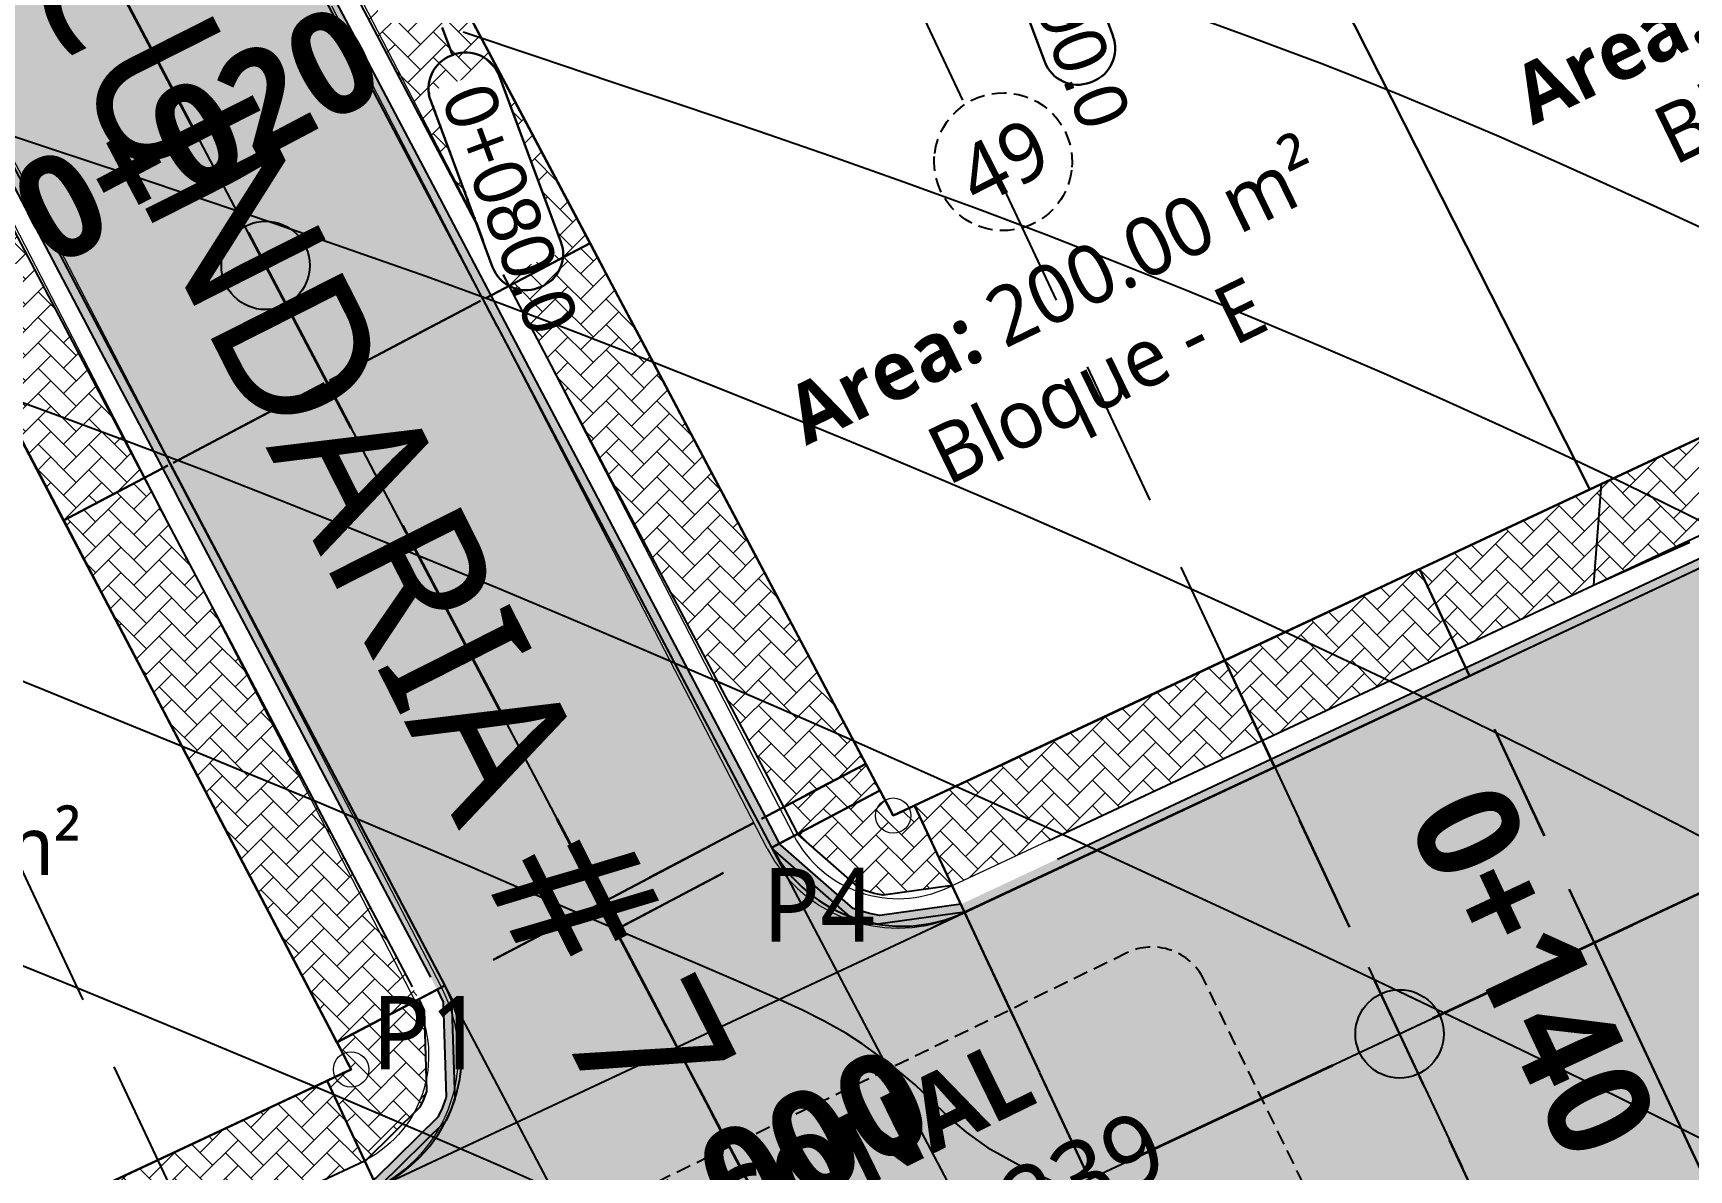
# Model space of a CAD drawing. Header units: millimetres. Extents: x 86 to 591881, y 99 to 1307229.
# Drawn here: x 590690.59 to 590718.69, y 1307111.27 to 1307130.57 of the extents above; entities that cross this region are included whole.
import ezdxf
from ezdxf.enums import TextEntityAlignment as Align

# ---------------------------------------------------------------- set-up
doc = ezdxf.new("R2010")
doc.units = ezdxf.units.MM
for name, pattern in [('CENTER2', [1.125, 0.75, -0.125, 0.125, -0.125]), ('DASHED', [0.75, 0.5, -0.25]), ('DASHED2', [0.375, 0.25, -0.125]), ('HIDDEN', [0.375, 0.25, -0.125])]:
    doc.linetypes.add(name, pattern=pattern)
for name, color, linetype, lineweight in [('_BLOQUES', 9, 'Continuous', 20), ('_BORDILLOS Y CUNETAS', 252, 'Continuous', 20), ('_TEXTO', 3, 'Continuous', 25), ('COTAS', 40, 'Continuous', 5), ('CUADROS', 9, 'Continuous', 20)]:
    doc.layers.add(name, color=color, linetype=linetype, lineweight=lineweight)
for name, color, linetype in [('_BREAKLINES CORRIDOR', 7, 'Continuous'), ('C-PROP-LINE', 230, 'Continuous'), ('C-PROP-TEXT', 92, 'Continuous'), ('C-ROAD', 7, 'Continuous'), ('C-ROAD-CORR-BNDY', 1, 'CENTER2'), ('C-ROAD-CORR-PATT', 150, 'Continuous'), ('C-ROAD-SAMP', 150, 'HIDDEN'), ('C-ROAD-SAMP-TEXT', 11, 'Continuous'), ('C-ROAD-STAN-MAJR', 11, 'Continuous'), ('C-TINN-BNDY', 110, 'Continuous'), ('C-TOPO-FEAT', 94, 'Continuous'), ('C-TOPO-MAJR', 9, 'Continuous'), ('C-TOPO-MINR', 8, 'Continuous'), ('C-TOPO-MINR-N', 11, 'Continuous')]:
    doc.layers.add(name, color=color, linetype=linetype)
doc.styles.add('ST - ETIQUETAS', font='', dxfattribs={"height": 2.5})
doc.styles.get("Standard").update_dxf_attribs({"font": 'simplex.shx'})
doc.styles.get('ST - ETIQUETAS').set_extended_font_data('Roboto Thin')

# ---------------------------------------------------------------- blocks, each defined once
blk = doc.blocks.new('MARCA ESTACION')
h = blk.add_hatch(color=7)
h.dxf.hatch_style = 1
h.paths.add_polyline_path([(-3, 0), (0, 0), (0, 3, 0.414214)])
h.paths.add_polyline_path([(3, 0), (0, 0), (0, -3, 0.414214)])
at = {"true_color": 0xffffff}
h = blk.add_hatch(color=7, dxfattribs=at)
h.dxf.hatch_style = 1
h.paths.add_polyline_path([(0, 3), (0, 0), (3, 0, 0.414214)])
h.paths.add_polyline_path([(0, 0), (-3, 0, 0.414214), (0, -3)])
at = {"color": 7, "lineweight": 20}
for points in [[(0, 4), (0, -4)], [(-4, 0), (4, 0)]]:
    blk.add_lwpolyline(points, dxfattribs=at)
at = {"color": 7}
blk.add_circle((0, 0), 3, dxfattribs=at)

msp = doc.modelspace()

# ---------------------------------------------------------------- hatches: boundary and pattern name
at = {"layer": 'C-ROAD-CORR-PATT', "linetype": 'Continuous', "lineweight": 5}
h = msp.add_hatch(dxfattribs=at)
h.set_pattern_fill('AR-HBONE', color=30, scale=0.003, style=0)
h.set_pattern_definition([(45, (590698.67057, 1307126.28104), (0, 0.431052), [0.9144, -0.3048]), (135, (590698.8861, 1307126.49657), (4e-17, 0.431052), [0.9144, -0.3048])])
h.paths.add_polyline_path([(590698.671, 1307126.281), (590697.629, 1307128.258), (590696.048, 1307131.261), (590694.638, 1307133.939), (590694.636, 1307133.942), (590694.156, 1307134.855), (590695.506, 1307135.566), (590695.989, 1307134.654), (590695.99, 1307134.651), (590697.407, 1307131.977), (590698.996, 1307128.978), (590700.041, 1307127.003), (590698.671, 1307126.281)], flags=0)
for color, points in [(3, [(590698.228, 1307126.048), (590697.187, 1307128.025), (590695.606, 1307131.028), (590694.195, 1307133.706), (590694.194, 1307133.709), (590693.713, 1307134.622), (590693.846, 1307134.692), (590694.327, 1307133.779), (590694.328, 1307133.776), (590695.738, 1307131.098), (590697.32, 1307128.095), (590698.361, 1307126.118), (590698.228, 1307126.048)]), (251, [(590695.574, 1307124.65), (590694.533, 1307126.627), (590692.951, 1307129.63), (590691.541, 1307132.308), (590691.54, 1307132.311), (590691.059, 1307133.224), (590693.713, 1307134.622), (590694.194, 1307133.709), (590694.195, 1307133.706), (590695.606, 1307131.028), (590697.187, 1307128.025), (590698.228, 1307126.048), (590695.574, 1307124.65)]), (3, [(590692.787, 1307123.182), (590691.745, 1307125.16), (590690.164, 1307128.162), (590688.754, 1307130.84), (590688.752, 1307130.843), (590688.272, 1307131.756), (590688.404, 1307131.826), (590688.885, 1307130.913), (590688.887, 1307130.91), (590690.297, 1307128.232), (590691.878, 1307125.229), (590692.919, 1307123.252), (590692.787, 1307123.182)]), (251, [(590700.233, 1307115.802), (590700.124, 1307116.01), (590699.192, 1307117.779), (590698.26, 1307119.549), (590697.328, 1307121.318), (590696.396, 1307123.088), (590695.814, 1307124.195), (590695.812, 1307124.198), (590695.574, 1307124.65), (590698.228, 1307126.048), (590698.467, 1307125.595), (590698.468, 1307125.593), (590699.051, 1307124.486), (590699.983, 1307122.716), (590700.915, 1307120.947), (590701.847, 1307119.177), (590702.778, 1307117.407), (590702.888, 1307117.2), (590700.233, 1307115.802)]), (3, [(590702.888, 1307117.2), (590702.778, 1307117.407), (590701.847, 1307119.177), (590700.915, 1307120.947), (590699.983, 1307122.716), (590699.051, 1307124.486), (590698.468, 1307125.593), (590698.467, 1307125.595), (590698.228, 1307126.048), (590698.361, 1307126.118), (590698.599, 1307125.665), (590698.601, 1307125.663), (590699.184, 1307124.556), (590700.115, 1307122.786), (590701.047, 1307121.017), (590701.979, 1307119.247), (590702.911, 1307117.477), (590703.02, 1307117.27), (590702.888, 1307117.2)]), (3, [(590714.905, 1307119.794), (590715.222, 1307119.943), (590717.033, 1307120.791), (590718.844, 1307121.639), (590720.656, 1307122.487), (590722.467, 1307123.335), (590724.278, 1307124.184), (590724.874, 1307124.463), (590724.938, 1307124.327), (590724.342, 1307124.048), (590722.531, 1307123.2), (590720.719, 1307122.351), (590718.908, 1307121.503), (590717.097, 1307120.655), (590715.286, 1307119.807), (590714.969, 1307119.658), (590714.905, 1307119.794)]), (3, [(590711.6, 1307118.246), (590713.411, 1307119.094), (590714.905, 1307119.794), (590714.969, 1307119.658), (590713.474, 1307118.959), (590711.663, 1307118.11), (590711.6, 1307118.246)]), (3, [(590706.336, 1307115.781), (590707.977, 1307116.55), (590709.788, 1307117.398), (590711.6, 1307118.246), (590711.663, 1307118.11), (590709.852, 1307117.262), (590708.041, 1307116.414), (590706.4, 1307115.646), (590706.336, 1307115.781)]), (3, [(590703.127, 1307116.745), (590702.888, 1307117.2), (590703.02, 1307117.27), (590703.26, 1307116.815), (590703.127, 1307116.745)]), (251, [(590700.473, 1307115.347), (590700.233, 1307115.802), (590702.888, 1307117.2), (590703.127, 1307116.745), (590700.473, 1307115.347)]), (3, [(590706.4, 1307115.646), (590704.934, 1307115.443), (590704.931, 1307115.443), (590704.928, 1307115.444), (590704.748, 1307115.48), (590704.543, 1307115.54), (590704.454, 1307115.572), (590703.14, 1307116.722), (590703.138, 1307116.725), (590703.137, 1307116.727), (590703.127, 1307116.745), (590703.26, 1307116.815), (590703.269, 1307116.798), (590703.27, 1307116.796), (590703.272, 1307116.793), (590704.507, 1307115.712), (590704.591, 1307115.682), (590704.784, 1307115.626), (590704.953, 1307115.592), (590704.955, 1307115.591), (590704.958, 1307115.591), (590706.336, 1307115.781), (590706.4, 1307115.646)]), (251, [(590713.784, 1307113.582), (590715.595, 1307114.431), (590717.089, 1307115.13), (590719.21, 1307110.602), (590717.715, 1307109.902), (590715.904, 1307109.054), (590713.784, 1307113.582)])]:
    msp.add_hatch(color=color, dxfattribs=at).paths.add_polyline_path(points, flags=0)
at = {"layer": 'C-ROAD-CORR-PATT', "linetype": 'Continuous', "lineweight": 5, "true_color": 0x898989}
for points in [[(590692.919, 1307123.252), (590691.878, 1307125.229), (590690.297, 1307128.232), (590688.887, 1307130.91), (590688.885, 1307130.913), (590688.404, 1307131.826), (590691.059, 1307133.224), (590691.54, 1307132.311), (590691.541, 1307132.308), (590692.951, 1307129.63), (590694.533, 1307126.627), (590695.574, 1307124.65), (590692.919, 1307123.252)], [(590714.969, 1307119.658), (590715.286, 1307119.807), (590717.097, 1307120.655), (590718.908, 1307121.503), (590720.719, 1307122.351), (590722.531, 1307123.2), (590724.342, 1307124.048), (590724.938, 1307124.327), (590727.058, 1307119.799), (590726.462, 1307119.52), (590724.651, 1307118.672), (590722.84, 1307117.823), (590721.029, 1307116.975), (590719.217, 1307116.127), (590717.406, 1307115.279), (590717.089, 1307115.13), (590714.969, 1307119.658)], [(590717.089, 1307115.13), (590717.097, 1307115.134), (590721.799, 1307117.336), (590721.811, 1307117.342), (590721.819, 1307117.325), (590722.729, 1307115.563), (590722.889, 1307115.254), (590725.088, 1307110.995), (590725.091, 1307110.989), (590725.094, 1307110.983), (590725.157, 1307110.862), (590725.235, 1307110.711), (590725.352, 1307110.483), (590722.686, 1307109.107), (590722.569, 1307109.334), (590722.491, 1307109.485), (590722.462, 1307109.54), (590722.461, 1307109.543), (590722.459, 1307109.545), (590721.155, 1307110.676), (590721.076, 1307110.705), (590720.695, 1307110.802), (590720.692, 1307110.802), (590720.689, 1307110.803), (590719.212, 1307110.604), (590719.21, 1307110.602), (590717.089, 1307115.13)]]:
    msp.add_hatch(color=252, dxfattribs=at).paths.add_polyline_path(points, flags=0)
at = {"layer": 'C-ROAD-CORR-PATT', "linetype": 'Continuous', "lineweight": 5}
h = msp.add_hatch(dxfattribs=at)
h.set_pattern_fill('AR-HBONE', color=30, scale=0.003, style=0)
h.set_pattern_definition([(45, (590691.10443, 1307122.2966), (0, 0.431052), [0.9144, -0.3048]), (135, (590691.31996, 1307122.5121), (4e-17, 0.431052), [0.9144, -0.3048])])
h.paths.add_polyline_path([(590691.104, 1307122.297), (590690.068, 1307124.276), (590688.493, 1307127.283), (590687.089, 1307129.964), (590687.088, 1307129.967), (590686.609, 1307130.881), (590687.962, 1307131.593), (590688.443, 1307130.68), (590688.444, 1307130.677), (590689.854, 1307127.999), (590691.436, 1307124.996), (590692.477, 1307123.019), (590691.104, 1307122.297)], flags=0)
h = msp.add_hatch(dxfattribs=at)
h.set_pattern_fill('AR-HBONE', color=30, scale=0.003, style=0)
h.set_pattern_definition([(45, (590703.33012, 1307117.43296), (0, 0.431052), [0.9144, -0.3048]), (135, (590703.54565, 1307117.64848), (4e-17, 0.431052), [0.9144, -0.3048])])
h.paths.add_polyline_path([(590703.33, 1307117.433), (590703.221, 1307117.64), (590702.289, 1307119.41), (590701.357, 1307121.18), (590700.425, 1307122.949), (590699.493, 1307124.719), (590698.91, 1307125.826), (590698.909, 1307125.828), (590698.671, 1307126.281), (590700.041, 1307127.003), (590700.281, 1307126.551), (590700.282, 1307126.548), (590700.868, 1307125.443), (590701.804, 1307123.675), (590702.74, 1307121.908), (590703.676, 1307120.141), (590704.612, 1307118.373), (590704.722, 1307118.166), (590703.33, 1307117.433)], flags=0)
h = msp.add_hatch(dxfattribs=at)
h.set_pattern_fill('AR-HBONE', color=30, scale=0.003, style=0)
h.set_pattern_definition([(45, (590714.12044, 1307121.4696), (0, 0.431052), [0.9144, -0.3048]), (135, (590714.33597, 1307121.68513), (4e-17, 0.431052), [0.9144, -0.3048])])
h.paths.add_polyline_path([(590714.12, 1307121.47), (590714.437, 1307121.618), (590716.249, 1307122.466), (590718.06, 1307123.314), (590719.871, 1307124.163), (590721.682, 1307125.011), (590723.494, 1307125.859), (590724.09, 1307126.138), (590724.726, 1307124.78), (590724.13, 1307124.501), (590722.318, 1307123.652), (590720.507, 1307122.804), (590718.696, 1307121.956), (590716.885, 1307121.108), (590715.074, 1307120.26), (590714.757, 1307120.111), (590714.12, 1307121.47)], flags=0)
h = msp.add_hatch(dxfattribs=at)
h.set_pattern_fill('AR-HBONE', color=30, scale=0.003, style=0)
h.set_pattern_definition([(45, (590710.81495, 1307119.92164), (0, 0.431052), [0.9144, -0.3048]), (135, (590711.03048, 1307120.13716), (4e-17, 0.431052), [0.9144, -0.3048])])
h.paths.add_polyline_path([(590710.815, 1307119.922), (590712.626, 1307120.77), (590714.12, 1307121.47), (590714.757, 1307120.111), (590713.262, 1307119.411), (590711.451, 1307118.563), (590710.815, 1307119.922)], flags=0)
h = msp.add_hatch(dxfattribs=at)
h.set_pattern_fill('AR-HBONE', color=30, scale=0.003, style=0)
h.set_pattern_definition([(45, (590705.55155, 1307117.45677), (0, 0.431052), [0.9144, -0.3048]), (135, (590705.76708, 1307117.6723), (4e-17, 0.431052), [0.9144, -0.3048])])
h.paths.add_polyline_path([(590705.552, 1307117.457), (590707.192, 1307118.225), (590709.004, 1307119.073), (590710.815, 1307119.922), (590711.451, 1307118.563), (590709.64, 1307117.715), (590707.829, 1307116.867), (590706.188, 1307116.098), (590705.552, 1307117.457)], flags=0)
h = msp.add_hatch(dxfattribs=at)
h.set_pattern_fill('AR-HBONE', color=30, scale=0.003, style=0)
h.set_pattern_definition([(45, (590703.56988, 1307116.97767), (0, 0.43105), [0.9144, -0.3048]), (135, (590703.7854, 1307117.1932), (4e-17, 0.43105), [0.9144, -0.3048])])
h.paths.add_polyline_path([(590703.57, 1307116.978), (590703.33, 1307117.433), (590704.722, 1307118.166), (590704.963, 1307117.711), (590703.57, 1307116.978)], flags=0)
h = msp.add_hatch(dxfattribs=at)
h.set_pattern_fill('AR-HBONE', color=30, scale=0.003, style=0)
h.set_pattern_definition([(45, (590706.1877, 1307116.09835), (0, 0.431052), [0.9144, -0.3048]), (135, (590706.40323, 1307116.31388), (4e-17, 0.431052), [0.9144, -0.3048])])
h.paths.add_polyline_path([(590706.188, 1307116.098), (590705.015, 1307115.936), (590705.013, 1307115.936), (590705.01, 1307115.937), (590704.867, 1307115.966), (590704.703, 1307116.014), (590704.631, 1307116.039), (590703.58, 1307116.96), (590703.578, 1307116.962), (590703.577, 1307116.964), (590703.57, 1307116.978), (590704.963, 1307117.711), (590704.964, 1307117.708), (590704.965, 1307117.708), (590704.965, 1307117.707), (590705.139, 1307117.379), (590705.153, 1307117.353), (590705.188, 1307117.286), (590705.24, 1307117.311), (590705.24, 1307117.311), (590705.241, 1307117.311), (590705.552, 1307117.457), (590706.188, 1307116.098)], flags=0)

# ---------------------------------------------------------------- linework, layer by layer
at = {"layer": '_BLOQUES', "flags": 128}
msp.add_lwpolyline([(590772.39, 1307174.888), (590787.624, 1307155.892), (590705.188, 1307117.286), (590690.726, 1307144.59)], dxfattribs=at)
at = {"layer": '_BORDILLOS Y CUNETAS'}
for p, q in [((590787.897, 1307153.811), (590706.332, 1307115.614)), ((590703.051, 1307116.73), (590695.659, 1307131.028))]:
    msp.add_line(p, q, dxfattribs=at)
for points in [[(590815.993, 1307167.507), (590797.77, 1307159.234, -0.342812), (590795.383, 1307159.804), (590776.087, 1307183.865, 0.323125), (590773.831, 1307184.489), (590631.717, 1307131.763, -0.12069), (590622.263, 1307130.671, 1.648828), (590626.273, 1307119.862, -0.12069), (590634.152, 1307125.2), (590680.336, 1307142.335, -0.375886), (590682.798, 1307141.397), (590689.901, 1307128.012), (590697.079, 1307114.127, -0.425725), (590696.15, 1307111.398), (590613.972, 1307072.914, -0.407745), (590611.332, 1307073.837), (590595.318, 1307106.151, -0.134862), (590593.296, 1307116.552, 1.75756), (590580.202, 1307110.063, -0.134862), (590587.254, 1307102.154), (590603.14, 1307070.098, -0.420712), (590602.197, 1307067.399), (590584.453, 1307059.09)], [(590680.162, 1307142.804), (590680.162, 1307142.804, -0.375886), (590683.24, 1307141.632), (590690.344, 1307128.244), (590697.523, 1307114.357, -0.425725), (590696.362, 1307110.945), (590614.185, 1307072.461, -0.407745), (590610.884, 1307073.615), (590606.307, 1307082.852)]]:
    msp.add_lwpolyline(points, format="xyb", dxfattribs=at)
msp.add_lwpolyline([(590788.397, 1307157.326), (590773.786, 1307175.545, 0.323125), (590771.53, 1307176.169), (590690.74, 1307146.195, 0.453609), (590689.669, 1307143.382), (590696.102, 1307131.26), (590703.495, 1307116.959, 0.402795), (590706.12, 1307116.066), (590787.685, 1307154.264, 0.485756)], format="xyb", close=True, dxfattribs=at)
msp.add_arc((590705.271, 1307117.878), 2.5, 207.3365, 295.0938, dxfattribs=at)
at = {"layer": '_BREAKLINES CORRIDOR', "flags": 128}
msp.add_lwpolyline([(590613.945, 1307121.437), (590615.65, 1307118.713), (590617.435, 1307117.34), (590619.461, 1307116.473), (590621.43, 1307116.222), (590623.4, 1307116.463), (590625.251, 1307117.181), (590626.682, 1307118.168), (590628.133, 1307119.61), (590629.298, 1307120.642), (590630.862, 1307121.8), (590632.53, 1307122.801), (590634.288, 1307123.635), (590636.407, 1307124.437), (590681.268, 1307141.081), (590688.493, 1307127.283), (590695.985, 1307112.977), (590695.579, 1307112.787)], dxfattribs=at)
at = {"layer": 'C-PROP-LINE', "color": 4, "linetype": 'Continuous', "lineweight": 25}
for points in [[(590690.726, 1307144.59, 0), (590772.39, 1307174.888, 0), (590787.624, 1307155.892, 0), (590705.188, 1307117.286, 0), (590690.726, 1307144.59, 0)], [(590723.1, 1307141.415, 0), (590710.291, 1307136.09, 0), (590717.013, 1307122.824, 0), (590729.356, 1307128.604, 0), (590723.1, 1307141.415, 0)], [(590710.291, 1307136.09, 0), (590697.947, 1307130.957, 0), (590705.188, 1307117.286, 0), (590717.013, 1307122.824, 0), (590710.291, 1307136.09, 0)], [(590688.493, 1307127.283, 0), (590676.909, 1307122.296, 0), (590684.512, 1307107.604, 0), (590695.985, 1307112.977, 0), (590688.493, 1307127.283, 0)]]:
    msp.add_polyline3d(points, dxfattribs=at)
at = {"layer": 'C-PROP-TEXT', "color": 12, "linetype": 'DASHED2', "lineweight": 25, "extrusion": (0, 0, -1)}
for start, end in [(6.9688, 186.9688), (186.9688, 6.9688)]:
    msp.add_arc((-590707.054, 1307128.387), 1.17, start, end, dxfattribs=at)
at = {"layer": 'C-ROAD', "color": 7, "linetype": 'Continuous', "lineweight": -3, "flags": 128}
for points in [[(590705.884, 1307115.404), (590734.022, 1307128.581)], [(590703.127, 1307116.745), (590698.468, 1307125.593)], [(590715.456, 1307119.887), (590706.4, 1307115.646)]]:
    msp.add_lwpolyline(points, dxfattribs=at)
msp.add_lwpolyline([(590703.127, 1307116.745, 0.400588), (590706.4, 1307115.646)], format="xyb", dxfattribs=at)
at = {"layer": 'C-ROAD-CORR-BNDY', "color": 166, "linetype": 'DASHED', "lineweight": 30, "ltscale": 4}
for points in [[(590700.041, 1307127.003), (590698.996, 1307128.978), (590697.407, 1307131.977), (590695.99, 1307134.651), (590695.989, 1307134.654), (590695.506, 1307135.566), (590686.609, 1307130.881), (590687.088, 1307129.967), (590687.089, 1307129.964), (590688.493, 1307127.283), (590690.068, 1307124.276), (590691.104, 1307122.297)], [(590717.089, 1307115.13), (590717.406, 1307115.279), (590719.217, 1307116.127), (590721.029, 1307116.975), (590722.84, 1307117.823), (590724.651, 1307118.672), (590726.462, 1307119.52), (590727.058, 1307119.799), (590724.09, 1307126.138), (590723.494, 1307125.859), (590721.682, 1307125.011), (590719.871, 1307124.163), (590718.06, 1307123.314), (590716.249, 1307122.466), (590714.437, 1307121.618), (590714.12, 1307121.47)], [(590704.963, 1307117.711), (590704.722, 1307118.166), (590700.233, 1307115.802), (590700.473, 1307115.347)]]:
    msp.add_lwpolyline(points, close=True, dxfattribs=at)
msp.add_lwpolyline([(590721.799, 1307117.336), (590717.097, 1307115.134), (590717.089, 1307115.13), (590720.058, 1307108.791)], dxfattribs=at)
at = {"layer": 'C-ROAD-SAMP-TEXT', "color": 194, "linetype": 'Continuous', "lineweight": 30}
for p, q in [((590697.533, 1307130.667), (590697.707, 1307130.198)), ((590697.724, 1307130.204), (590697.69, 1307130.192))]:
    msp.add_line(p, q, dxfattribs=at)
at = {"layer": 'C-TINN-BNDY', "color": 110, "linetype": 'Continuous', "lineweight": -3}
msp.add_polyline3d([(590697.407, 1307131.977, 459.123), (590698.996, 1307128.978, 459.211), (590700.042, 1307127.003, 458.416), (590700.281, 1307126.551, 458.43), (590700.283, 1307126.548, 458.43), (590700.868, 1307125.443, 458.462), (590701.804, 1307123.676, 458.515), (590702.74, 1307121.908, 458.567), (590703.676, 1307120.141, 458.619), (590704.612, 1307118.373, 458.672), (590704.722, 1307118.166, 458.678), (590704.963, 1307117.711, 458.751), (590704.965, 1307117.708, 458.752), (590704.965, 1307117.708, 458.752), (590704.965, 1307117.707, 458.753), (590705.139, 1307117.38, 458.875), (590705.153, 1307117.353, 458.885), (590705.153, 1307117.353, 458.685), (590705.188, 1307117.287, 458.909), (590705.24, 1307117.311, 458.936), (590705.24, 1307117.311, 458.937), (590705.241, 1307117.312, 458.936), (590705.551, 1307117.457, 458.756), (590707.192, 1307118.225, 458.592), (590709.004, 1307119.073, 458.521), (590710.815, 1307119.922, 458.45), (590712.626, 1307120.77, 458.379), (590714.12, 1307121.47, 458.321), (590714.437, 1307121.618, 458.308), (590716.249, 1307122.466, 458.237), (590718.06, 1307123.314, 458.167), (590719.871, 1307124.163, 458.096)], dxfattribs=at)
at = {"layer": 'C-TOPO-FEAT', "color": 94, "linetype": 'Continuous', "lineweight": -3, "flags": 128}
for points in [[(590700.041, 1307127.003), (590698.996, 1307128.978), (590697.407, 1307131.977), (590695.99, 1307134.651), (590695.989, 1307134.654), (590695.506, 1307135.566)], [(590698.361, 1307126.118), (590697.32, 1307128.095), (590695.738, 1307131.098), (590694.328, 1307133.776), (590694.327, 1307133.779), (590693.846, 1307134.692)], [(590698.671, 1307126.281), (590697.629, 1307128.258), (590696.048, 1307131.261), (590694.638, 1307133.939), (590694.636, 1307133.942), (590694.156, 1307134.855)], [(590698.228, 1307126.048), (590697.187, 1307128.025), (590695.606, 1307131.028), (590694.195, 1307133.706), (590694.194, 1307133.709), (590693.713, 1307134.622)], [(590695.574, 1307124.65), (590694.533, 1307126.627), (590692.951, 1307129.63), (590691.541, 1307132.308), (590691.54, 1307132.311), (590691.059, 1307133.224)], [(590692.477, 1307123.019), (590691.436, 1307124.996), (590689.854, 1307127.999), (590688.444, 1307130.677), (590688.443, 1307130.68), (590687.962, 1307131.593)], [(590692.787, 1307123.182), (590691.745, 1307125.16), (590690.164, 1307128.162), (590688.754, 1307130.84), (590688.752, 1307130.843), (590688.272, 1307131.756)], [(590692.919, 1307123.252), (590691.878, 1307125.229), (590690.297, 1307128.232), (590688.887, 1307130.91), (590688.885, 1307130.913), (590688.404, 1307131.826)], [(590691.104, 1307122.297), (590690.068, 1307124.276), (590688.493, 1307127.283), (590687.089, 1307129.964), (590687.088, 1307129.967), (590686.609, 1307130.881)], [(590704.722, 1307118.166), (590704.612, 1307118.373), (590703.676, 1307120.141), (590702.74, 1307121.908), (590701.804, 1307123.675), (590700.868, 1307125.443), (590700.282, 1307126.548), (590700.281, 1307126.551), (590700.041, 1307127.003)], [(590703.33, 1307117.433), (590703.221, 1307117.64), (590702.289, 1307119.41), (590701.357, 1307121.18), (590700.425, 1307122.949), (590699.493, 1307124.719), (590698.91, 1307125.826), (590698.909, 1307125.828), (590698.671, 1307126.281)], [(590702.888, 1307117.2), (590702.778, 1307117.407), (590701.847, 1307119.177), (590700.915, 1307120.947), (590699.983, 1307122.716), (590699.051, 1307124.486), (590698.468, 1307125.593), (590698.467, 1307125.595), (590698.228, 1307126.048)], [(590703.02, 1307117.27), (590702.911, 1307117.477), (590701.979, 1307119.247), (590701.047, 1307121.017), (590700.115, 1307122.786), (590699.184, 1307124.556), (590698.601, 1307125.663), (590698.599, 1307125.665), (590698.361, 1307126.118)], [(590714.12, 1307121.47), (590714.437, 1307121.618), (590716.249, 1307122.466), (590718.06, 1307123.314), (590719.871, 1307124.163), (590721.682, 1307125.011), (590723.494, 1307125.859), (590724.09, 1307126.138)], [(590700.233, 1307115.802), (590700.124, 1307116.01), (590699.192, 1307117.779), (590698.26, 1307119.549), (590697.328, 1307121.318), (590696.396, 1307123.088), (590695.814, 1307124.195), (590695.812, 1307124.198), (590695.574, 1307124.65)], [(590700.124, 1307116.01), (590699.192, 1307117.779), (590698.26, 1307119.549), (590697.328, 1307121.318), (590696.396, 1307123.088), (590695.814, 1307124.195), (590695.812, 1307124.198), (590695.574, 1307124.65)], [(590714.757, 1307120.111), (590715.074, 1307120.26), (590716.885, 1307121.108), (590718.696, 1307121.956), (590720.507, 1307122.804), (590722.318, 1307123.652), (590724.13, 1307124.501), (590724.726, 1307124.78)], [(590714.905, 1307119.794), (590715.222, 1307119.943), (590717.033, 1307120.791), (590718.844, 1307121.639), (590720.656, 1307122.487), (590722.467, 1307123.335), (590724.278, 1307124.184), (590724.874, 1307124.463)], [(590714.969, 1307119.658), (590715.286, 1307119.807), (590717.097, 1307120.655), (590718.908, 1307121.503), (590720.719, 1307122.351), (590722.531, 1307123.2), (590724.342, 1307124.048), (590724.938, 1307124.327)], [(590710.815, 1307119.922), (590712.626, 1307120.77), (590714.12, 1307121.47)], [(590711.451, 1307118.563), (590713.262, 1307119.411), (590714.757, 1307120.111)], [(590707.192, 1307118.225), (590709.004, 1307119.073), (590710.815, 1307119.922)], [(590711.6, 1307118.246), (590713.411, 1307119.094), (590714.905, 1307119.794)], [(590717.089, 1307115.13), (590717.406, 1307115.279), (590719.217, 1307116.127), (590721.029, 1307116.975), (590722.84, 1307117.823), (590724.651, 1307118.672), (590726.462, 1307119.52), (590727.058, 1307119.799)], [(590711.663, 1307118.11), (590713.474, 1307118.959), (590714.969, 1307119.658)], [(590707.829, 1307116.867), (590709.64, 1307117.715), (590711.451, 1307118.563)], [(590704.963, 1307117.711), (590704.722, 1307118.166)], [(590707.977, 1307116.55), (590709.788, 1307117.398), (590711.6, 1307118.246)], [(590708.041, 1307116.414), (590709.852, 1307117.262), (590711.663, 1307118.11)], [(590705.552, 1307117.457), (590705.241, 1307117.311), (590705.24, 1307117.311), (590705.24, 1307117.311), (590705.188, 1307117.286), (590705.153, 1307117.353), (590705.139, 1307117.379), (590704.965, 1307117.707), (590704.965, 1307117.708), (590704.964, 1307117.708), (590704.963, 1307117.711)], [(590703.26, 1307116.815), (590703.02, 1307117.27)], [(590703.57, 1307116.978), (590703.33, 1307117.433)], [(590717.089, 1307115.13), (590717.097, 1307115.134), (590721.799, 1307117.336), (590721.811, 1307117.342), (590721.819, 1307117.325), (590722.729, 1307115.563), (590722.889, 1307115.254), (590725.088, 1307110.995), (590725.091, 1307110.989), (590725.094, 1307110.983), (590725.157, 1307110.862), (590725.235, 1307110.711), (590725.352, 1307110.483)], [(590703.127, 1307116.745), (590702.888, 1307117.2)], [(590706.188, 1307116.098), (590705.015, 1307115.936), (590705.013, 1307115.936), (590705.01, 1307115.937), (590704.867, 1307115.966), (590704.703, 1307116.014), (590704.631, 1307116.039), (590703.58, 1307116.96), (590703.578, 1307116.962), (590703.577, 1307116.964), (590703.57, 1307116.978)], [(590706.4, 1307115.646), (590704.934, 1307115.443), (590704.931, 1307115.443), (590704.928, 1307115.444), (590704.748, 1307115.48), (590704.543, 1307115.54), (590704.454, 1307115.572), (590703.14, 1307116.722), (590703.138, 1307116.725), (590703.137, 1307116.727), (590703.127, 1307116.745)], [(590706.336, 1307115.781), (590704.958, 1307115.591), (590704.955, 1307115.591), (590704.953, 1307115.592), (590704.784, 1307115.626), (590704.591, 1307115.682), (590704.507, 1307115.712), (590703.272, 1307116.793), (590703.27, 1307116.796), (590703.269, 1307116.798), (590703.26, 1307116.815)], [(590700.473, 1307115.347), (590700.233, 1307115.802)], [(590713.784, 1307113.582), (590715.595, 1307114.431), (590717.089, 1307115.13)]]:
    msp.add_lwpolyline(points, dxfattribs=at)
at = {"layer": 'C-TOPO-MAJR', "color": 40, "linetype": 'Continuous', "lineweight": -3}
for points, elevation in [([(590718.89, 1307127.27), (590718.094, 1307127.638), (590717.236, 1307128.029), (590716.35, 1307128.427), (590715.469, 1307128.814), (590714.625, 1307129.174), (590713.784, 1307129.523), (590713.083, 1307129.806), (590712.464, 1307130.048), (590711.87, 1307130.272), (590711.247, 1307130.502), (590710.535, 1307130.762)], 458), ([(590719.65, 1307116.534), (590718.442, 1307117.164), (590717.219, 1307117.792), (590715.984, 1307118.414), (590714.738, 1307119.028), (590713.483, 1307119.631), (590712.233, 1307120.219), (590710.998, 1307120.79), (590709.773, 1307121.345), (590708.554, 1307121.888), (590707.336, 1307122.419), (590706.117, 1307122.941), (590704.891, 1307123.455), (590703.655, 1307123.964), (590702.404, 1307124.469), (590701.134, 1307124.972), (590699.841, 1307125.476), (590698.543, 1307125.968), (590697.258, 1307126.437), (590695.983, 1307126.888), (590694.715, 1307127.325), (590693.45, 1307127.753), (590692.184, 1307128.174), (590690.916, 1307128.594), (590689.641, 1307129.017)], 458.5)]:
    msp.add_lwpolyline(points, dxfattribs=dict(at, elevation=elevation))
at = {"layer": 'C-TOPO-MINR', "color": 44, "linetype": 'Continuous', "lineweight": -3, "elevation": 458.25}
msp.add_lwpolyline([(590719.763, 1307121.85), (590718.667, 1307122.398), (590717.605, 1307122.917), (590716.566, 1307123.412), (590715.538, 1307123.889), (590714.512, 1307124.352), (590713.475, 1307124.809), (590712.417, 1307125.263), (590711.327, 1307125.72), (590710.193, 1307126.187), (590709.005, 1307126.667), (590707.787, 1307127.145), (590706.569, 1307127.604), (590705.349, 1307128.048), (590704.125, 1307128.48), (590702.895, 1307128.903), (590701.658, 1307129.322), (590700.413, 1307129.739), (590699.156, 1307130.159), (590697.887, 1307130.585)], dxfattribs=at)
at = {"layer": 'C-TOPO-MINR-N', "color": 11, "linetype": 'Continuous', "lineweight": -3, "elevation": 458}
msp.add_lwpolyline([(590719.871, 1307124.163), (590718.528, 1307123.534), (590718.06, 1307123.314), (590717.207, 1307122.915), (590717.1, 1307121.513), (590717.076, 1307121.198), (590718.709, 1307121.929)], dxfattribs=at)
at = {"layer": 'COTAS'}
for centre in [(590705.188, 1307117.286), (590695.985, 1307112.977)]:
    msp.add_circle(centre, 0.3, dxfattribs=at)

# ---------------------------------------------------------------- block references
at = {"layer": 'C-ROAD-STAN-MAJR', "color": 11, "linetype": 'Continuous', "lineweight": -3}
for p, xscale, yscale, zscale, rotation in [((590694.533, 1307126.627), 0.2499999999999999, 0.2499999999999999, 0.2499999999999999, 117.7720365176944), ((590713.784, 1307113.582), 0.25, 0.25, 0.25, 25.09380764794674)]:
    msp.add_blockref('MARCA ESTACION', p, dxfattribs=dict(at, xscale=xscale, yscale=yscale, zscale=zscale, rotation=rotation))

# ---------------------------------------------------------------- texts
at = {"layer": '_TEXTO', "style": 'ST - ETIQUETAS'}
msp.add_text('CALLE SECUNDARIA # 7', height=2.5, rotation=296.7711, dxfattribs=at).set_placement((590692.249, 1307128.065), align=Align.CENTER)
at = {"layer": 'C-PROP-TEXT', "color": 92, "linetype": 'Continuous', "lineweight": -3, "char_height": 1, "attachment_point": 2, "rotation": 26, "style": 'ST - ETIQUETAS'}
for insert in [(590720.029, 1307132.055), (590707.695, 1307126.619)]:
    msp.add_mtext('{\\fRoboto Thin|b1|i0|c0|p2;\\C18;\\c0;Area:\\C0; \\fRoboto Thin|b0|i0|c0|p2;\\C178;\\c4980736;200.00 m²\\PBloque - E}', dxfattribs=dict(at, insert=insert))
at = {"layer": 'C-PROP-TEXT', "color": 2, "linetype": 'Continuous', "lineweight": -3, "insert": (590707.288, 1307127.929), "char_height": 1, "attachment_point": 8, "rotation": 27, "style": 'ST - ETIQUETAS'}
msp.add_mtext('{\\fRoboto Black|b0|i0|c0|p2;49}', dxfattribs=at)
at = {"layer": 'C-PROP-TEXT', "color": 92, "linetype": 'Continuous', "lineweight": -3, "insert": (590686.481, 1307117.276), "char_height": 1, "attachment_point": 2, "style": 'ST - ETIQUETAS'}
msp.add_mtext('{\\fRoboto Thin|b1|i0|c0|p2;\\C18;\\c0;Area:\\C0; \\fRoboto Thin|b0|i0|c0|p2;\\C178;\\c4980736;206.25 m²\\PBloque - F}', dxfattribs=at)
at = {"layer": 'C-ROAD-STAN-MAJR', "color": 7, "linetype": 'Continuous', "lineweight": -3, "char_height": 1.75, "attachment_point": 5}
for s, insert, rotation in [('{\\fRoboto Black|b1|i0|c0|p2;\\C18;\\c0;0+020}', (590693.368, 1307128.839), 27.772), ('{\\fRoboto Black|b1|i0|c0|p2;\\C18;\\c0;0+140}', (590716.048, 1307114.643), 295.0938)]:
    msp.add_mtext(s, dxfattribs=dict(at, insert=insert, rotation=rotation))
at = {"layer": 'CUADROS', "style": 'ST - ETIQUETAS'}
for s, p in [('P4', (590703.924, 1307115.772)), ('P1', (590697.294, 1307113.602))]:
    msp.add_text(s, height=1.25, dxfattribs=at).set_placement(p, align=Align.MIDDLE_CENTER)

# ---------------------------------------------------------------- next in the draw order: texts
at = {"layer": 'C-PROP-TEXT', "color": 3, "linetype": 'Continuous', "lineweight": -3, "insert": (590703.959, 1307108.982), "char_height": 1.25, "width": 14.72339, "attachment_point": 5, "rotation": 26, "style": 'ST - ETIQUETAS', "bg_fill": 3, "box_fill_scale": 1.28, "bg_fill_color": 256, "bg_fill_true_color": 13158600, "bg_fill_transparency": 0}
msp.add_mtext('{\\fRoboto Thin|b1|i0|c0|p2;POLIGONAL}\\P{\\C1;Area: 32,891.239\\C4;\\PPerimeter: 779.17m}', dxfattribs=at)

# ---------------------------------------------------------------- next in the draw order: hatches: boundary and pattern name
at = {"layer": 'C-ROAD-CORR-PATT', "linetype": 'Continuous', "lineweight": 5, "true_color": 0x898989}
for points in [[(590697.579, 1307114.404), (590697.47, 1307114.612), (590696.538, 1307116.381), (590695.606, 1307118.151), (590694.674, 1307119.921), (590693.742, 1307121.69), (590693.159, 1307122.797), (590693.158, 1307122.8), (590692.919, 1307123.252), (590695.574, 1307124.65), (590695.812, 1307124.198), (590695.814, 1307124.195), (590696.396, 1307123.088), (590697.328, 1307121.318), (590698.26, 1307119.549), (590699.192, 1307117.779), (590700.124, 1307116.01), (590700.233, 1307115.802), (590697.579, 1307114.404)], [(590711.663, 1307118.11), (590713.474, 1307118.959), (590714.969, 1307119.658), (590717.089, 1307115.13), (590715.595, 1307114.431), (590713.784, 1307113.582), (590711.663, 1307118.11)], [(590706.4, 1307115.646), (590708.041, 1307116.414), (590709.852, 1307117.262), (590711.663, 1307118.11), (590713.784, 1307113.582), (590711.972, 1307112.734), (590710.161, 1307111.886), (590708.52, 1307111.117), (590706.4, 1307115.646)], [(590708.52, 1307111.117), (590703.864, 1307108.937), (590703.852, 1307108.931), (590703.843, 1307108.947), (590703.375, 1307109.836), (590702.919, 1307110.703), (590702.739, 1307111.044), (590700.499, 1307115.297), (590700.496, 1307115.303), (590700.493, 1307115.308), (590700.473, 1307115.347), (590703.127, 1307116.745), (590703.137, 1307116.727), (590703.138, 1307116.725), (590703.14, 1307116.722), (590704.454, 1307115.572), (590704.543, 1307115.54), (590704.748, 1307115.48), (590704.928, 1307115.444), (590704.931, 1307115.443), (590704.934, 1307115.443), (590706.4, 1307115.646), (590708.52, 1307111.117)], [(590700.233, 1307115.802), (590700.492, 1307115.311), (590700.495, 1307115.305), (590700.498, 1307115.299), (590702.872, 1307110.791), (590702.919, 1307110.703), (590703.375, 1307109.836), (590703.842, 1307108.949), (590703.852, 1307108.931), (590703.839, 1307108.925), (590698.667, 1307106.503), (590698.556, 1307106.451), (590698.548, 1307106.447), (590696.427, 1307110.975), (590696.43, 1307110.977), (590696.467, 1307110.994), (590697.595, 1307112.105), (590697.596, 1307112.108), (590697.597, 1307112.11), (590697.668, 1307112.262), (590697.737, 1307112.443), (590697.744, 1307112.464), (590697.687, 1307114.171), (590697.686, 1307114.173), (590697.685, 1307114.176), (590697.579, 1307114.404), (590700.233, 1307115.802)]]:
    msp.add_hatch(color=252, dxfattribs=at).paths.add_polyline_path(points, flags=0)
at = {"layer": 'C-ROAD-CORR-PATT', "linetype": 'Continuous', "lineweight": 5}
for color, points in [(3, [(590697.446, 1307114.334), (590697.337, 1307114.542), (590696.405, 1307116.311), (590695.473, 1307118.081), (590694.541, 1307119.851), (590693.609, 1307121.62), (590693.026, 1307122.727), (590693.025, 1307122.73), (590692.787, 1307123.182), (590692.919, 1307123.252), (590693.158, 1307122.8), (590693.159, 1307122.797), (590693.742, 1307121.69), (590694.674, 1307119.921), (590695.606, 1307118.151), (590696.538, 1307116.381), (590697.47, 1307114.612), (590697.579, 1307114.404), (590697.446, 1307114.334)]), (3, [(590697.579, 1307114.404), (590697.685, 1307114.176), (590697.686, 1307114.173), (590697.687, 1307114.171), (590697.744, 1307112.464), (590697.737, 1307112.443), (590697.668, 1307112.262), (590697.597, 1307112.11), (590697.596, 1307112.108), (590697.595, 1307112.105), (590696.467, 1307110.994), (590696.43, 1307110.977), (590696.427, 1307110.975), (590696.363, 1307111.111), (590696.366, 1307111.112), (590696.401, 1307111.129), (590697.461, 1307112.173), (590697.462, 1307112.175), (590697.463, 1307112.178), (590697.53, 1307112.32), (590697.595, 1307112.491), (590697.601, 1307112.511), (590697.548, 1307114.115), (590697.547, 1307114.117), (590697.546, 1307114.12), (590697.446, 1307114.334), (590697.579, 1307114.404)]), (251, [(590708.52, 1307111.117), (590710.161, 1307111.886), (590711.972, 1307112.734), (590713.784, 1307113.582), (590715.904, 1307109.054), (590714.093, 1307108.206), (590712.282, 1307107.358), (590710.641, 1307106.589), (590708.52, 1307111.117)])]:
    msp.add_hatch(color=color, dxfattribs=at).paths.add_polyline_path(points, flags=0)
h = msp.add_hatch(dxfattribs=at)
h.set_pattern_fill('AR-HBONE', color=30, scale=0.003, style=0)
h.set_pattern_definition([(45, (590695.7435, 1307113.4377), (0, 0.431052), [0.9144, -0.3048]), (135, (590695.95902, 1307113.65324), (4e-17, 0.431052), [0.9144, -0.3048])])
h.paths.add_polyline_path([(590695.743, 1307113.438), (590695.635, 1307113.645), (590694.707, 1307115.417), (590693.779, 1307117.189), (590692.851, 1307118.961), (590691.923, 1307120.733), (590691.343, 1307121.841), (590691.342, 1307121.843), (590691.104, 1307122.297), (590692.477, 1307123.019), (590692.715, 1307122.567), (590692.717, 1307122.564), (590693.3, 1307121.457), (590694.231, 1307119.688), (590695.163, 1307117.918), (590696.095, 1307116.148), (590697.027, 1307114.379), (590697.136, 1307114.171), (590695.743, 1307113.438)], flags=0)
h = msp.add_hatch(dxfattribs=at)
h.set_pattern_fill('AR-HBONE', color=30, scale=0.003, style=0)
h.set_pattern_definition([(45, (590697.13646, 1307114.17127), (0, 0.431052), [0.9144, -0.3048]), (135, (590697.352, 1307114.3868), (4e-17, 0.431052), [0.9144, -0.3048])])
h.paths.add_polyline_path([(590697.136, 1307114.171), (590697.221, 1307113.989), (590697.222, 1307113.987), (590697.223, 1307113.984), (590697.268, 1307112.619), (590697.263, 1307112.603), (590697.208, 1307112.457), (590697.151, 1307112.336), (590697.15, 1307112.334), (590697.149, 1307112.332), (590696.247, 1307111.443), (590696.217, 1307111.429), (590696.215, 1307111.428), (590695.579, 1307112.787), (590695.579, 1307112.787), (590695.587, 1307112.79), (590695.932, 1307112.952), (590695.933, 1307112.952), (590695.933, 1307112.953), (590695.985, 1307112.977), (590695.95, 1307113.044), (590695.946, 1307113.05), (590695.764, 1307113.399), (590695.764, 1307113.399), (590695.763, 1307113.4), (590695.743, 1307113.438), (590697.136, 1307114.171)], flags=0)
h = msp.add_hatch(dxfattribs=at)
h.set_pattern_fill('AR-HBONE', color=30, scale=0.003, style=0)
h.set_pattern_definition([(45, (590686.52275, 1307108.54554), (0, 0.431052), [0.9144, -0.3048]), (135, (590686.73828, 1307108.76107), (4e-17, 0.431052), [0.9144, -0.3048])])
h.paths.add_polyline_path([(590686.523, 1307108.546), (590686.662, 1307108.611), (590687.269, 1307108.895), (590689.08, 1307109.743), (590690.891, 1307110.591), (590692.703, 1307111.44), (590694.514, 1307112.288), (590695.579, 1307112.787), (590696.215, 1307111.428), (590695.15, 1307110.929), (590693.339, 1307110.081), (590691.528, 1307109.233), (590689.716, 1307108.385), (590687.905, 1307107.537), (590687.298, 1307107.252), (590687.159, 1307107.187), (590686.523, 1307108.546)], flags=0)

# ---------------------------------------------------------------- next in the draw order: linework, layer by layer
at = {"layer": 'C-PROP-LINE', "color": 4, "linetype": 'Continuous', "lineweight": 25}
msp.add_polyline3d([(590613.951, 1307121.439, 0), (590615.65, 1307118.713, 0), (590617.435, 1307117.34, 0), (590619.461, 1307116.473, 0), (590621.43, 1307116.222, 0), (590623.4, 1307116.463, 0), (590625.251, 1307117.181, 0), (590626.682, 1307118.168, 0), (590628.133, 1307119.61, 0), (590629.298, 1307120.642, 0), (590630.862, 1307121.8, 0), (590632.53, 1307122.801, 0), (590634.288, 1307123.635, 0), (590636.407, 1307124.437, 0), (590681.268, 1307141.081, 0), (590695.985, 1307112.977, 0), (590632.572, 1307083.28, 0), (590613.012, 1307121.078, 0), (590613.951, 1307121.439, 0)], dxfattribs=at)
at = {"layer": 'C-PROP-TEXT', "color": 30, "linetype": 'DASHED2', "lineweight": -3}
for p, q in [((590709.155, 1307114.956), (590696.053, 1307108.566)), ((590712.315, 1307110.701), (590710.459, 1307114.507))]:
    msp.add_line(p, q, dxfattribs=at)
msp.add_arc((590709.583, 1307114.08), 0.975, 26, 116, dxfattribs=at)
at = {"layer": 'C-ROAD', "color": 2, "linetype": 'HIDDEN', "lineweight": 35, "ltscale": 15, "flags": 128}
for points in [[(590586.998, 1307054.208), (590821.743, 1307164.14)], [(590703.852, 1307108.931), (590683.614, 1307147.361)]]:
    msp.add_lwpolyline(points, dxfattribs=at)
at = {"layer": 'C-ROAD', "color": 7, "linetype": 'Continuous', "lineweight": -3, "flags": 128}
for points in [[(590706.506, 1307110.329), (590698.22, 1307126.064)], [(590701.197, 1307107.533), (590692.911, 1307123.268)], [(590692.919, 1307123.252), (590697.579, 1307114.404)], [(590687.343, 1307106.721), (590715.484, 1307119.9)]]:
    msp.add_lwpolyline(points, dxfattribs=at)
msp.add_lwpolyline([(590696.427, 1307110.975, 0.427972), (590697.579, 1307114.404)], format="xyb", dxfattribs=at)
at = {"layer": 'C-ROAD-CORR-BNDY', "color": 166, "linetype": 'DASHED', "lineweight": 30, "ltscale": 4}
for points in [[(590704.722, 1307118.166), (590704.612, 1307118.373), (590703.676, 1307120.141), (590702.74, 1307121.908), (590701.804, 1307123.675), (590700.868, 1307125.443), (590700.282, 1307126.548), (590700.281, 1307126.551), (590700.041, 1307127.003), (590691.104, 1307122.297), (590691.342, 1307121.843), (590691.343, 1307121.841), (590691.923, 1307120.733), (590692.851, 1307118.961), (590693.779, 1307117.189), (590694.707, 1307115.417), (590695.635, 1307113.645), (590695.743, 1307113.438)], [(590716.752, 1307107.243), (590718.564, 1307108.091), (590720.058, 1307108.791), (590714.12, 1307121.47), (590712.626, 1307120.77), (590710.815, 1307119.922)], [(590711.489, 1307104.778), (590713.13, 1307105.547), (590714.941, 1307106.395), (590716.752, 1307107.243), (590710.815, 1307119.922), (590709.004, 1307119.073), (590707.192, 1307118.225), (590705.552, 1307117.457)], [(590705.552, 1307117.457), (590705.241, 1307117.311), (590705.24, 1307117.311), (590705.24, 1307117.311), (590705.188, 1307117.286), (590705.153, 1307117.353), (590705.139, 1307117.379), (590704.965, 1307117.707), (590704.965, 1307117.708), (590704.964, 1307117.708), (590704.963, 1307117.711), (590700.473, 1307115.347), (590700.493, 1307115.308), (590700.496, 1307115.303), (590700.499, 1307115.297), (590702.739, 1307111.044), (590702.919, 1307110.703), (590703.375, 1307109.836), (590703.843, 1307108.947), (590703.852, 1307108.931), (590703.864, 1307108.937), (590708.52, 1307111.117)], [(590692.46, 1307095.867), (590692.599, 1307095.932), (590693.206, 1307096.216), (590695.018, 1307097.065), (590696.829, 1307097.913), (590698.64, 1307098.761), (590700.451, 1307099.609), (590701.516, 1307100.108), (590695.579, 1307112.787), (590694.514, 1307112.288), (590692.703, 1307111.44), (590690.891, 1307110.591), (590689.08, 1307109.743), (590687.269, 1307108.895), (590686.662, 1307108.611), (590686.523, 1307108.546)]]:
    msp.add_lwpolyline(points, close=True, dxfattribs=at)
msp.add_lwpolyline([(590702.872, 1307110.791), (590700.498, 1307115.299), (590700.495, 1307115.305), (590700.492, 1307115.311), (590700.233, 1307115.802), (590695.743, 1307113.438), (590695.763, 1307113.4), (590695.764, 1307113.399), (590695.764, 1307113.399), (590695.946, 1307113.05), (590695.95, 1307113.044), (590695.985, 1307112.977), (590695.933, 1307112.953), (590695.933, 1307112.952), (590695.932, 1307112.952), (590695.587, 1307112.79), (590695.579, 1307112.787), (590695.579, 1307112.787), (590698.548, 1307106.447)], dxfattribs=at)
at = {"layer": 'C-ROAD-SAMP', "color": 1, "linetype": 'DASHED2', "lineweight": 25, "ltscale": 10}
for points in [[(590705.302, 1307131.695), (590713.784, 1307113.582), (590722.266, 1307095.47)], [(590687.189, 1307123.213), (590695.671, 1307105.1), (590704.153, 1307086.988)]]:
    msp.add_lwpolyline(points, dxfattribs=at)
at = {"layer": 'C-TINN-BNDY', "color": 110, "linetype": 'Continuous', "lineweight": -3}
msp.add_polyline3d([(590690.891, 1307110.591, 459.23), (590692.703, 1307111.44, 459.159), (590694.514, 1307112.288, 459.088), (590695.579, 1307112.787, 458.946), (590695.579, 1307112.787, 458.946), (590695.587, 1307112.79, 458.942), (590695.932, 1307112.952, 458.737), (590695.933, 1307112.952, 458.736), (590695.933, 1307112.953, 458.736), (590695.985, 1307112.977, 458.709), (590695.95, 1307113.044, 458.684), (590695.946, 1307113.05, 458.682), (590695.764, 1307113.399, 458.552), (590695.764, 1307113.399, 458.552), (590695.763, 1307113.4, 458.552), (590695.753, 1307113.419, 458.615), (590695.743, 1307113.438, 458.538), (590695.635, 1307113.645, 458.672), (590694.707, 1307115.417, 458.619), (590693.779, 1307117.189, 458.567), (590692.851, 1307118.961, 458.515), (590691.923, 1307120.733, 458.463), (590691.343, 1307121.841, 458.43), (590691.342, 1307121.843, 458.43), (590691.104, 1307122.297, 458.416), (590690.068, 1307124.276, 459.211)], dxfattribs=at)
at = {"layer": 'C-TOPO-FEAT', "color": 94, "linetype": 'Continuous', "lineweight": -3, "flags": 128}
for points in [[(590697.337, 1307114.542), (590696.405, 1307116.311), (590695.473, 1307118.081), (590694.541, 1307119.851), (590693.609, 1307121.62), (590693.026, 1307122.727), (590693.025, 1307122.73), (590692.787, 1307123.182)], [(590697.47, 1307114.612), (590696.538, 1307116.381), (590695.606, 1307118.151), (590694.674, 1307119.921), (590693.742, 1307121.69), (590693.159, 1307122.797), (590693.158, 1307122.8), (590692.919, 1307123.252)], [(590697.027, 1307114.379), (590696.095, 1307116.148), (590695.163, 1307117.918), (590694.231, 1307119.688), (590693.3, 1307121.457), (590692.717, 1307122.564), (590692.715, 1307122.567), (590692.477, 1307123.019)], [(590695.635, 1307113.645), (590694.707, 1307115.417), (590693.779, 1307117.189), (590692.851, 1307118.961), (590691.923, 1307120.733), (590691.343, 1307121.841), (590691.342, 1307121.843), (590691.104, 1307122.297)], [(590700.233, 1307115.802), (590700.492, 1307115.311), (590700.495, 1307115.305), (590700.498, 1307115.299), (590702.872, 1307110.791), (590702.919, 1307110.703), (590703.375, 1307109.836), (590703.842, 1307108.949), (590703.852, 1307108.931), (590703.839, 1307108.925), (590698.667, 1307106.503), (590698.556, 1307106.451), (590698.548, 1307106.447)], [(590708.52, 1307111.117), (590703.864, 1307108.937), (590703.852, 1307108.931), (590703.843, 1307108.947), (590703.375, 1307109.836), (590702.919, 1307110.703), (590702.739, 1307111.044), (590700.499, 1307115.297), (590700.496, 1307115.303), (590700.493, 1307115.308), (590700.473, 1307115.347)], [(590697.136, 1307114.171), (590697.221, 1307113.989), (590697.222, 1307113.987), (590697.223, 1307113.984), (590697.268, 1307112.619), (590697.263, 1307112.603), (590697.208, 1307112.457), (590697.151, 1307112.336), (590697.15, 1307112.334), (590697.149, 1307112.332), (590696.247, 1307111.443), (590696.217, 1307111.429), (590696.215, 1307111.428)], [(590697.446, 1307114.334), (590697.546, 1307114.12), (590697.547, 1307114.117), (590697.548, 1307114.115), (590697.601, 1307112.511), (590697.595, 1307112.491), (590697.53, 1307112.32), (590697.463, 1307112.178), (590697.462, 1307112.175), (590697.461, 1307112.173), (590696.401, 1307111.129), (590696.366, 1307111.112), (590696.363, 1307111.111)], [(590697.579, 1307114.404), (590697.685, 1307114.176), (590697.686, 1307114.173), (590697.687, 1307114.171), (590697.744, 1307112.464), (590697.737, 1307112.443), (590697.668, 1307112.262), (590697.597, 1307112.11), (590697.596, 1307112.108), (590697.595, 1307112.105), (590696.467, 1307110.994), (590696.43, 1307110.977), (590696.427, 1307110.975)], [(590708.52, 1307111.117), (590710.161, 1307111.886), (590711.972, 1307112.734), (590713.784, 1307113.582)], [(590710.161, 1307111.886), (590711.972, 1307112.734), (590713.784, 1307113.582)], [(590695.743, 1307113.438), (590695.763, 1307113.4), (590695.764, 1307113.399), (590695.764, 1307113.399), (590695.946, 1307113.05), (590695.95, 1307113.044), (590695.985, 1307112.977), (590695.933, 1307112.953), (590695.933, 1307112.952), (590695.932, 1307112.952), (590695.587, 1307112.79), (590695.579, 1307112.787), (590695.579, 1307112.787)], [(590686.523, 1307108.546), (590686.662, 1307108.611), (590687.269, 1307108.895), (590689.08, 1307109.743), (590690.891, 1307110.591), (590692.703, 1307111.44), (590694.514, 1307112.288), (590695.579, 1307112.787)], [(590687.159, 1307107.187), (590687.298, 1307107.252), (590687.905, 1307107.537), (590689.716, 1307108.385), (590691.528, 1307109.233), (590693.339, 1307110.081), (590695.15, 1307110.929), (590696.215, 1307111.428)]]:
    msp.add_lwpolyline(points, dxfattribs=at)
at = {"layer": 'C-TOPO-MAJR', "color": 40, "linetype": 'Continuous', "lineweight": -3, "elevation": 459}
msp.add_lwpolyline([(590708.11, 1307110.97), (590707.318, 1307111.355), (590706.839, 1307111.618), (590706.431, 1307111.911), (590706.105, 1307112.193), (590705.825, 1307112.463), (590705.556, 1307112.721), (590705.262, 1307112.968), (590704.927, 1307113.222), (590704.66, 1307113.414), (590704.383, 1307113.591), (590704.018, 1307113.799), (590703.65, 1307113.984), (590703.141, 1307114.216), (590702.514, 1307114.489), (590701.793, 1307114.797), (590700.999, 1307115.134), (590700.156, 1307115.495), (590699.494, 1307115.78), (590698.795, 1307116.08), (590698.051, 1307116.399), (590697.255, 1307116.738), (590696.402, 1307117.099), (590695.483, 1307117.484), (590694.493, 1307117.895), (590693.424, 1307118.334), (590692.409, 1307118.75), (590691.55, 1307119.102), (590690.794, 1307119.411), (590690.088, 1307119.695)], dxfattribs=at)
at = {"layer": 'C-TOPO-MINR', "color": 44, "linetype": 'Continuous', "lineweight": -3}
for points, elevation in [([(590718.996, 1307111.756), (590718.116, 1307112.196), (590717.108, 1307112.693), (590715.992, 1307113.237), (590714.791, 1307113.816), (590713.524, 1307114.42), (590712.214, 1307115.04), (590710.881, 1307115.665), (590709.546, 1307116.284), (590708.231, 1307116.887), (590706.956, 1307117.463), (590705.718, 1307118.017), (590704.496, 1307118.559), (590703.285, 1307119.091), (590702.082, 1307119.614), (590700.881, 1307120.13), (590699.679, 1307120.64), (590698.471, 1307121.145), (590697.253, 1307121.646), (590696.02, 1307122.146), (590694.768, 1307122.644), (590693.493, 1307123.143), (590692.219, 1307123.629), (590690.969, 1307124.092), (590689.737, 1307124.536)], 458.75), ([(590699.329, 1307110.976), (590698.519, 1307111.336), (590697.616, 1307111.728), (590696.636, 1307112.147), (590695.59, 1307112.59), (590694.492, 1307113.051), (590693.356, 1307113.526), (590692.371, 1307113.934), (590691.31, 1307114.369), (590690.181, 1307114.826), (590688.996, 1307115.303), (590687.764, 1307115.794), (590686.496, 1307116.296), (590685.201, 1307116.805), (590683.89, 1307117.318), (590682.573, 1307117.83), (590681.259, 1307118.338), (590679.96, 1307118.838), (590678.679, 1307119.326), (590677.412, 1307119.803), (590676.155, 1307120.271), (590674.905, 1307120.733), (590673.66, 1307121.191)], 459.25)]:
    msp.add_lwpolyline(points, dxfattribs=dict(at, elevation=elevation))

# ---------------------------------------------------------------- next in the draw order: texts
at = {"layer": 'C-ROAD-STAN-MAJR', "color": 7, "linetype": 'Continuous', "lineweight": -3, "insert": (590702.687, 1307111.143), "char_height": 1.75, "attachment_point": 5, "rotation": 27.772}
msp.add_mtext('{\\fRoboto Black|b1|i0|c0|p2;\\C18;\\c0;0+000}', dxfattribs=at)

# ---------------------------------------------------------------- next in the draw order: texts
at = {"layer": 'C-ROAD-SAMP-TEXT', "color": 194, "linetype": 'Continuous', "lineweight": -3, "char_height": 0.9, "width": 3.04168, "attachment_point": 4, "rotation": 290.4105, "bg_fill": 3, "box_fill_scale": 1.166667, "bg_fill_color": 256, "bg_fill_true_color": 13158600, "bg_fill_transparency": 0}
for s, insert in [('{\\fFreestyle Script|b0|i0|c0|p66;\\C196;\\c8323135;0+090.0}', (590707.289, 1307133.123)), ('{\\fFreestyle Script|b0|i0|c0|p66;\\C196;\\c8323135;0+080.0}', (590697.917, 1307129.636))]:
    msp.add_mtext(s, dxfattribs=dict(at, insert=insert))

# ---------------------------------------------------------------- next in the draw order: linework, layer by layer
at = {"layer": 'C-ROAD-SAMP-TEXT', "color": 194, "linetype": 'Continuous', "lineweight": 30}
for p, q in [((590708.919, 1307130.516), (590707.868, 1307133.339)), ((590706.709, 1307132.907), (590707.759, 1307130.085)), ((590699.546, 1307127.029), (590698.496, 1307129.851)), ((590708.531, 1307129.732), (590708.565, 1307129.745)), ((590697.337, 1307129.42), (590698.387, 1307126.598)), ((590699.159, 1307126.244), (590699.193, 1307126.257))]:
    msp.add_line(p, q, dxfattribs=at)
for centre, start, end in [((590708.356, 1307130.307), 290.4105, 20.4105), ((590697.899, 1307129.629), 110.4105, 200.4105), ((590697.934, 1307129.642), 20.4105, 110.4105), ((590708.322, 1307130.294), 200.4105, 290.4105), ((590698.984, 1307126.82), 290.4105, 20.4105), ((590698.95, 1307126.807), 200.4105, 290.4105)]:
    msp.add_arc(centre, 0.6, start, end, dxfattribs=at)

doc.saveas('drawing.dxf')
